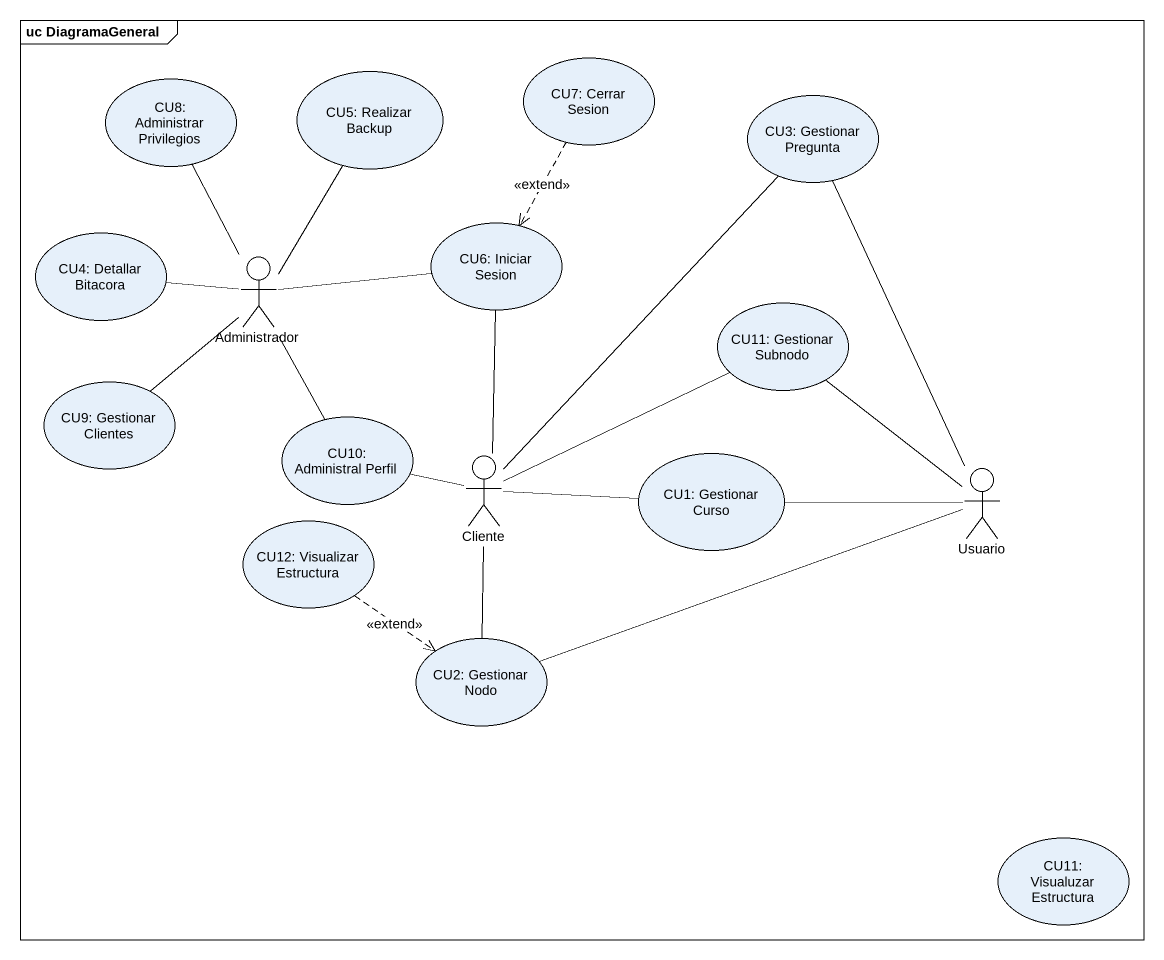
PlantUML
@startuml
mainframe uc DiagramaGeneral
usecase "CU8: Administrar Privilegios" as CU8_Administrar_Privilegios
usecase "CU5: Realizar Backup" as CU5_Realizar_Backup
usecase "CU7: Cerrar Sesion" as CU7_Cerrar_Sesion
usecase "CU3: Gestionar Pregunta" as CU3_Gestionar_Pregunta
usecase "CU4: Detallar Bitacora" as CU4_Detallar_Bitacora
actor Administrador
usecase "CU6: Iniciar Sesion" as CU6_Iniciar_Sesion
usecase "CU11: Gestionar Subnodo" as CU11_Gestionar_Subnodo
usecase "CU9: Gestionar Clientes" as CU9_Gestionar_Clientes
usecase "CU10: Administral Perfil" as CU10_Administral_Perfil
actor Cliente
usecase "CU1: Gestionar Curso" as CU1_Gestionar_Curso
actor Usuario
usecase "CU12: Visualizar Estructura" as CU12_Visualizar_Estructura
usecase "CU2: Gestionar Nodo" as CU2_Gestionar_Nodo
usecase "CU11: Visualuzar Estructura" as CU11_Visualuzar_Estructura
CU7_Cerrar_Sesion ..> CU6_Iniciar_Sesion : <<extend>>
Administrador -up- CU8_Administrar_Privilegios
Administrador -up- CU5_Realizar_Backup
Administrador -left- CU4_Detallar_Bitacora
Administrador -right- CU6_Iniciar_Sesion
Administrador -- CU9_Gestionar_Clientes
Administrador -- CU10_Administral_Perfil
Cliente -up- CU3_Gestionar_Pregunta
Cliente -up- CU6_Iniciar_Sesion
Cliente -right- CU11_Gestionar_Subnodo
Cliente -left- CU10_Administral_Perfil
Cliente -right- CU1_Gestionar_Curso
Cliente -- CU2_Gestionar_Nodo
Usuario -up- CU3_Gestionar_Pregunta
Usuario -up- CU11_Gestionar_Subnodo
Usuario -left- CU1_Gestionar_Curso
Usuario -left- CU2_Gestionar_Nodo
CU12_Visualizar_Estructura ..> CU2_Gestionar_Nodo : <<extend>>
@enduml
